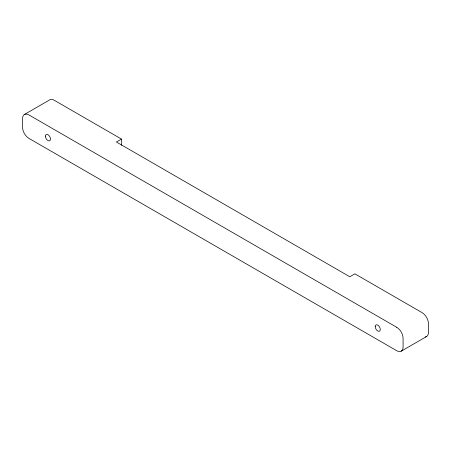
<?xml version="1.0" encoding="UTF-8"?>
<svg xmlns="http://www.w3.org/2000/svg" width="451" height="451" viewBox="0 0 451 451"><rect width="100%" height="100%" fill="white"/><g stroke="black" fill="none" stroke-linecap="round" stroke-linejoin="round"><path stroke-width="0.68" d="M24.41 114.475L49.779 99.829A8.969 5.181 60 0 1 54.261 100.274L121.488 139.083L121.488 145.29M121.488 139.083L116.414 142.014L349.807 276.762L354.881 273.836L422.108 312.644A8.969 5.181 60 0 1 428.45 323.632L428.45 332.421A8.969 5.181 60 0 1 425.282 336.931M401.221 351.171L426.59 336.525M396.739 327.291L28.892 114.92A8.969 5.181 60 0 0 22.55 118.579L22.55 127.368A8.969 5.181 60 0 0 28.892 138.356L396.739 350.726A8.969 5.181 60 0 0 403.081 347.067L403.081 338.278A8.969 5.181 60 0 0 396.739 327.291M45.421 136.179A3.585 2.069 60 0 0 49.227 140.915A3.585 2.069 60 0 0 49.227 135.836A3.585 2.069 60 0 0 45.421 136.179M375.215 326.58A3.585 2.069 60 0 0 379.02 331.316A3.585 2.069 60 0 0 379.02 326.242A3.585 2.069 60 0 0 375.215 326.58"/></g></svg>
